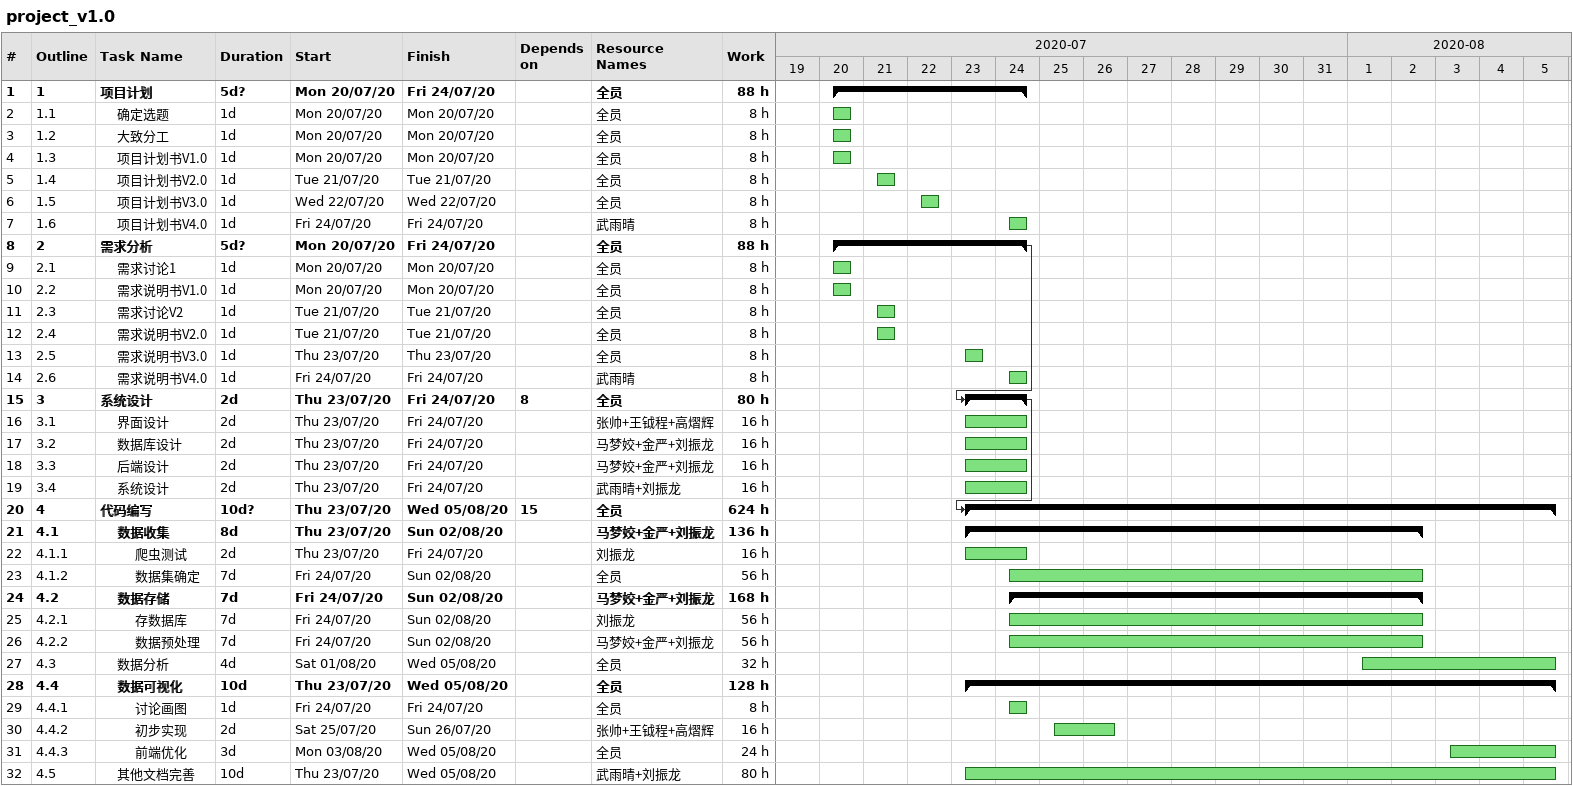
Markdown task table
project_v1.0

| ID | WBS | Task | Duration | Start | Finish | Predecessors | Resources | Work (h) |
|---|---|---|---|---|---|---|---|---|
| 1 | 1 | **项目计划** | 5d? | 2020-07-20 | 2020-07-24 |  | 全员 | 88 |
| 2 | 1.1 | 确定选题 | 1d | 2020-07-20 | 2020-07-20 |  | 全员 | 8 |
| 3 | 1.2 | 大致分工 | 1d | 2020-07-20 | 2020-07-20 |  | 全员 | 8 |
| 4 | 1.3 | 项目计划书V1.0 | 1d | 2020-07-20 | 2020-07-20 |  | 全员 | 8 |
| 5 | 1.4 | 项目计划书V2.0 | 1d | 2020-07-21 | 2020-07-21 |  | 全员 | 8 |
| 6 | 1.5 | 项目计划书V3.0 | 1d | 2020-07-22 | 2020-07-22 |  | 全员 | 8 |
| 7 | 1.6 | 项目计划书V4.0 | 1d | 2020-07-24 | 2020-07-24 |  | 武雨晴 | 8 |
| 8 | 2 | **需求分析** | 5d? | 2020-07-20 | 2020-07-24 |  | 全员 | 88 |
| 9 | 2.1 | 需求讨论1 | 1d | 2020-07-20 | 2020-07-20 |  | 全员 | 8 |
| 10 | 2.2 | 需求说明书V1.0 | 1d | 2020-07-20 | 2020-07-20 |  | 全员 | 8 |
| 11 | 2.3 | 需求讨论V2 | 1d | 2020-07-21 | 2020-07-21 |  | 全员 | 8 |
| 12 | 2.4 | 需求说明书V2.0 | 1d | 2020-07-21 | 2020-07-21 |  | 全员 | 8 |
| 13 | 2.5 | 需求说明书V3.0 | 1d | 2020-07-23 | 2020-07-23 |  | 全员 | 8 |
| 14 | 2.6 | 需求说明书V4.0 | 1d | 2020-07-24 | 2020-07-24 |  | 武雨晴 | 8 |
| 15 | 3 | **系统设计** | 2d | 2020-07-23 | 2020-07-24 | 8 | 全员 | 80 |
| 16 | 3.1 | 界面设计 | 2d | 2020-07-23 | 2020-07-24 |  | 张帅+王钺程+高熠辉 | 16 |
| 17 | 3.2 | 数据库设计 | 2d | 2020-07-23 | 2020-07-24 |  | 马梦姣+金严+刘振龙 | 16 |
| 18 | 3.3 | 后端设计 | 2d | 2020-07-23 | 2020-07-24 |  | 马梦姣+金严+刘振龙 | 16 |
| 19 | 3.4 | 系统设计 | 2d | 2020-07-23 | 2020-07-24 |  | 武雨晴+刘振龙 | 16 |
| 20 | 4 | **代码编写** | 10d? | 2020-07-23 | 2020-08-05 | 15 | 全员 | 624 |
| 21 | 4.1 | **数据收集** | 8d | 2020-07-23 | 2020-08-02 |  | 马梦姣+金严+刘振龙 | 136 |
| 22 | 4.1.1 | 爬虫测试 | 2d | 2020-07-23 | 2020-07-24 |  | 刘振龙 | 16 |
| 23 | 4.1.2 | 数据集确定 | 7d | 2020-07-24 | 2020-08-02 |  | 全员 | 56 |
| 24 | 4.2 | **数据存储** | 7d | 2020-07-24 | 2020-08-02 |  | 马梦姣+金严+刘振龙 | 168 |
| 25 | 4.2.1 | 存数据库 | 7d | 2020-07-24 | 2020-08-02 |  | 刘振龙 | 56 |
| 26 | 4.2.2 | 数据预处理 | 7d | 2020-07-24 | 2020-08-02 |  | 马梦姣+金严+刘振龙 | 56 |
| 27 | 4.3 | 数据分析 | 4d | 2020-08-01 | 2020-08-05 |  | 全员 | 32 |
| 28 | 4.4 | **数据可视化** | 10d | 2020-07-23 | 2020-08-05 |  | 全员 | 128 |
| 29 | 4.4.1 | 讨论画图 | 1d | 2020-07-24 | 2020-07-24 |  | 全员 | 8 |
| 30 | 4.4.2 | 初步实现 | 2d | 2020-07-25 | 2020-07-26 |  | 张帅+王钺程+高熠辉 | 16 |
| 31 | 4.4.3 | 前端优化 | 3d | 2020-08-03 | 2020-08-05 |  | 全员 | 24 |
| 32 | 4.5 | 其他文档完善 | 10d | 2020-07-23 | 2020-08-05 |  | 武雨晴+刘振龙 | 80 |
